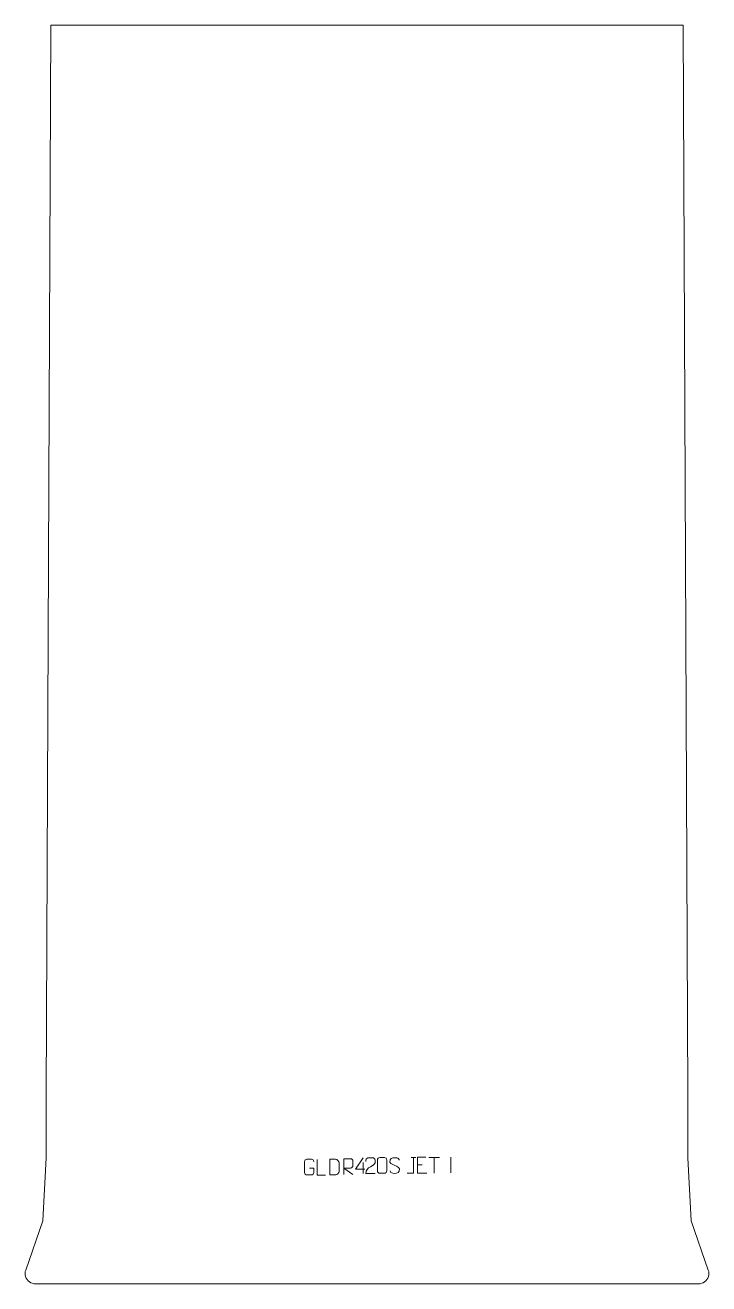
# Model space of a CAD drawing. Header units: millimetres. Extents: x -543 to 543, y -1600 to 400.
import ezdxf

# ---------------------------------------------------------------- set-up
doc = ezdxf.new("R2010")
doc.units = ezdxf.units.MM
doc.header["$MEASUREMENT"] = 0
doc.layers.add('layer 1', color=7, linetype='Continuous')

msp = doc.modelspace()

# ---------------------------------------------------------------- linework, layer by layer
at = {"layer": 'layer 1', "color": 242, "lineweight": 9}
msp.add_open_spline([(509.9996, -1299.9996), (509.9996, -1299.9996), (509.9996, -1399.9999), (509.9996, -1399.9999), (509.9996, -1399.9999), (509.9996, -1399.9999), (514.9995, -1499.9992), (514.9995, -1499.9992), (514.9995, -1499.9992), (514.9995, -1499.9992), (542.3472, -1578.1346), (542.3472, -1578.1346), (542.3472, -1578.1346), (542.3472, -1578.1346), (543.0106, -1580.6584), (543.0106, -1580.6584), (543.0106, -1580.6584), (543.0106, -1580.6584), (543.2669, -1583.2549), (543.2669, -1583.2549), (543.2669, -1583.2549), (543.2669, -1583.2549), (543.1083, -1585.8605), (543.1083, -1585.8605), (543.1083, -1585.8605), (543.1083, -1585.8605), (542.5391, -1588.4073), (542.5391, -1588.4073), (542.5391, -1588.4073), (542.5391, -1588.4073), (541.5747, -1590.8325), (541.5747, -1590.8325), (541.5747, -1590.8325), (541.5747, -1590.8325), (540.2387, -1593.0738), (540.2387, -1593.0738), (540.2387, -1593.0738), (540.2387, -1593.0738), (538.5642, -1595.0764), (538.5642, -1595.0764), (538.5642, -1595.0764), (538.5642, -1595.0764), (536.5936, -1596.7874), (536.5936, -1596.7874), (536.5936, -1596.7874), (536.5936, -1596.7874), (534.3783, -1598.1661), (534.3783, -1598.1661), (534.3783, -1598.1661), (534.3783, -1598.1661), (531.9716, -1599.1764), (531.9716, -1599.1764), (531.9716, -1599.1764), (531.9716, -1599.1764), (529.4354, -1599.7917), (529.4354, -1599.7917), (529.4354, -1599.7917), (529.4354, -1599.7917), (526.8336, -1599.9995), (526.8336, -1599.9995), (526.8336, -1599.9995), (526.8336, -1599.9995), (-526.8336, -1599.9995), (-526.8336, -1599.9995), (-526.8336, -1599.9995), (-526.8336, -1599.9995), (-529.4351, -1599.7917), (-529.4351, -1599.7917), (-529.4351, -1599.7917), (-529.4351, -1599.7917), (-531.9716, -1599.1764), (-531.9716, -1599.1764), (-531.9716, -1599.1764), (-531.9716, -1599.1764), (-534.378, -1598.1661), (-534.378, -1598.1661), (-534.378, -1598.1661), (-534.378, -1598.1661), (-536.5934, -1596.7874), (-536.5934, -1596.7874), (-536.5934, -1596.7874), (-536.5934, -1596.7874), (-538.5639, -1595.0764), (-538.5639, -1595.0764), (-538.5639, -1595.0764), (-538.5639, -1595.0764), (-540.2384, -1593.0738), (-540.2384, -1593.0738), (-540.2384, -1593.0738), (-540.2384, -1593.0738), (-541.5747, -1590.8325), (-541.5747, -1590.8325), (-541.5747, -1590.8325), (-541.5747, -1590.8325), (-542.5391, -1588.4073), (-542.5391, -1588.4073), (-542.5391, -1588.4073), (-542.5391, -1588.4073), (-543.108, -1585.8605), (-543.108, -1585.8605), (-543.108, -1585.8605), (-543.108, -1585.8605), (-543.2669, -1583.2549), (-543.2669, -1583.2549), (-543.2669, -1583.2549), (-543.2669, -1583.2549), (-543.0103, -1580.6584), (-543.0103, -1580.6584), (-543.0103, -1580.6584), (-543.0103, -1580.6584), (-542.3469, -1578.1346), (-542.3469, -1578.1346), (-542.3469, -1578.1346), (-542.3469, -1578.1346), (-514.9992, -1499.9992), (-514.9992, -1499.9992), (-514.9992, -1499.9992), (-514.9992, -1499.9992), (-509.9996, -1399.9999), (-509.9996, -1399.9999), (-509.9996, -1399.9999), (-509.9996, -1399.9999), (-509.9996, -1299.9996), (-509.9996, -1299.9996), (-509.9996, -1299.9996), (-509.9996, -1299.9996), (-502.6086, 400.0003), (-502.6086, 400.0003), (-502.6086, 400.0003), (-502.6086, 400.0003), (502.6089, 400.0003), (502.6089, 400.0003), (502.6089, 400.0003), (502.6089, 400.0003), (509.9996, -1299.9996), (509.9996, -1299.9996)], degree=3, knots=[0, 0, 0, 0, 0.028571429, 0.028571429, 0.028571429, 0.028571429, 0.057142857, 0.057142857, 0.057142857, 0.057142857, 0.085714286, 0.085714286, 0.085714286, 0.085714286, 0.114285714, 0.114285714, 0.114285714, 0.114285714, 0.142857143, 0.142857143, 0.142857143, 0.142857143, 0.171428571, 0.171428571, 0.171428571, 0.171428571, 0.2, 0.2, 0.2, 0.2, 0.228571429, 0.228571429, 0.228571429, 0.228571429, 0.257142857, 0.257142857, 0.257142857, 0.257142857, 0.285714286, 0.285714286, 0.285714286, 0.285714286, 0.314285714, 0.314285714, 0.314285714, 0.314285714, 0.342857143, 0.342857143, 0.342857143, 0.342857143, 0.371428571, 0.371428571, 0.371428571, 0.371428571, 0.4, 0.4, 0.4, 0.4, 0.428571429, 0.428571429, 0.428571429, 0.428571429, 0.457142857, 0.457142857, 0.457142857, 0.457142857, 0.485714286, 0.485714286, 0.485714286, 0.485714286, 0.514285714, 0.514285714, 0.514285714, 0.514285714, 0.542857143, 0.542857143, 0.542857143, 0.542857143, 0.571428571, 0.571428571, 0.571428571, 0.571428571, 0.6, 0.6, 0.6, 0.6, 0.628571429, 0.628571429, 0.628571429, 0.628571429, 0.657142857, 0.657142857, 0.657142857, 0.657142857, 0.685714286, 0.685714286, 0.685714286, 0.685714286, 0.714285714, 0.714285714, 0.714285714, 0.714285714, 0.742857143, 0.742857143, 0.742857143, 0.742857143, 0.771428571, 0.771428571, 0.771428571, 0.771428571, 0.8, 0.8, 0.8, 0.8, 0.828571429, 0.828571429, 0.828571429, 0.828571429, 0.857142857, 0.857142857, 0.857142857, 0.857142857, 0.885714286, 0.885714286, 0.885714286, 0.885714286, 0.914285714, 0.914285714, 0.914285714, 0.914285714, 0.942857143, 0.942857143, 0.942857143, 0.942857143, 1, 1, 1, 1], dxfattribs=at)
at = {"layer": 'layer 1', "color": 250, "lineweight": 9}
for points, knots in [([(-3.2413, -1417.9268), (-3.2413, -1417.9268), (-18.063, -1417.9268), (-18.063, -1417.9268), (-18.063, -1417.9268), (-18.063, -1417.9268), (-6.1854, -1399.8563), (-6.1854, -1399.8563)], [0, 0, 0, 0, 0.333333333, 0.333333333, 0.333333333, 0.333333333, 1, 1, 1, 1]), ([(12.7404, -1424.5122), (7.826, -1424.5119), (2.9116, -1424.5119), (-2.0025, -1424.5122), (-2.0025, -1424.5122), (-2.0025, -1414.5799), (12.6485, -1411.9387), (12.7404, -1407.6284), (12.7404, -1407.6284), (12.7401, -1406.2043), (12.7401, -1404.7806), (12.7404, -1403.3573), (12.7404, -1403.3573), (12.7235, -1401.2802), (10.6007, -1399.5554), (8.9297, -1399.5381), (8.9297, -1399.5381), (6.8565, -1399.5385), (4.7836, -1399.5385), (2.7112, -1399.5381), (2.7112, -1399.5381), (0.8891, -1399.5216), (-1.9356, -1401.3137), (-2.0025, -1403.4073), (-2.0025, -1403.4073), (-2.0025, -1403.4073), (-2.0025, -1405.4621), (-2.0025, -1405.4621)], [0, 0, 0, 0, 0.125, 0.125, 0.125, 0.125, 0.25, 0.25, 0.25, 0.25, 0.375, 0.375, 0.375, 0.375, 0.5, 0.5, 0.5, 0.5, 0.625, 0.625, 0.625, 0.625, 0.75, 0.75, 0.75, 0.75, 1, 1, 1, 1]), ([(20.4486, -1399.3625), (22.8147, -1399.3625), (25.1812, -1399.3625), (27.5477, -1399.3625), (27.5477, -1399.3625), (29.5282, -1399.3269), (31.5542, -1400.8212), (31.5813, -1403.2633), (31.5813, -1403.2633), (31.5809, -1409.0207), (31.5809, -1414.7785), (31.5813, -1420.5367), (31.5813, -1420.5367), (31.4392, -1422.8643), (29.7328, -1424.3466), (27.5477, -1424.3574), (27.5477, -1424.3574), (25.1753, -1424.357), (22.8029, -1424.357), (20.4309, -1424.3574), (20.4309, -1424.3574), (18.4724, -1424.463), (16.466, -1422.5751), (16.4774, -1420.5541), (16.4774, -1420.5541), (16.4778, -1414.7735), (16.4778, -1408.9932), (16.4774, -1403.2134), (16.4774, -1403.2134), (16.4817, -1401.0714), (18.2588, -1399.3489), (20.4486, -1399.3625)], [0, 0, 0, 0, 0.111111111, 0.111111111, 0.111111111, 0.111111111, 0.222222222, 0.222222222, 0.222222222, 0.222222222, 0.333333333, 0.333333333, 0.333333333, 0.333333333, 0.444444444, 0.444444444, 0.444444444, 0.444444444, 0.555555556, 0.555555556, 0.555555556, 0.555555556, 0.666666667, 0.666666667, 0.666666667, 0.666666667, 0.777777778, 0.777777778, 0.777777778, 0.777777778, 1, 1, 1, 1]), ([(44.0293, -1411.8618), (39.781, -1410.3914), (34.8729, -1408.5956), (36.878, -1403.0753), (36.878, -1403.0753), (38.3815, -1398.9354), (43.5951, -1399.3239), (47.1987, -1399.925), (47.1987, -1399.925), (50.0593, -1400.4022), (50.924, -1401.6154), (51.2346, -1403.6995)], [0, 0, 0, 0, 0.25, 0.25, 0.25, 0.25, 0.5, 0.5, 0.5, 0.5, 1, 1, 1, 1]), ([(64.0073, -1424.3386), (64.0073, -1424.3386), (74.0293, -1424.3386), (74.0293, -1424.3386), (74.0293, -1424.3386), (74.0293, -1424.3386), (74.0293, -1399.385), (74.0293, -1399.385)], [0, 0, 0, 0, 0.333333333, 0.333333333, 0.333333333, 0.333333333, 1, 1, 1, 1]), ([(93.3191, -1398.9821), (93.3191, -1398.9821), (80.4452, -1398.9821), (80.4452, -1398.9821), (80.4452, -1398.9821), (80.4452, -1398.9821), (80.4452, -1423.9357), (80.4452, -1423.9357), (80.4452, -1423.9357), (80.4452, -1423.9357), (95.311, -1423.9357), (95.311, -1423.9357)], [0, 0, 0, 0, 0.25, 0.25, 0.25, 0.25, 0.5, 0.5, 0.5, 0.5, 1, 1, 1, 1]), ([(-91.6032, -1415.9981), (-91.6032, -1415.9981), (-84.4351, -1415.9981), (-84.4351, -1415.9981), (-84.4351, -1415.9981), (-84.4351, -1415.9981), (-84.4351, -1423.1662), (-84.4351, -1423.1662), (-84.4351, -1423.1662), (-84.5748, -1425.4896), (-86.252, -1426.9692), (-88.3998, -1426.98), (-88.3998, -1426.98), (-90.7316, -1426.9796), (-93.0636, -1426.9796), (-95.3951, -1426.98), (-95.3951, -1426.98), (-97.32, -1427.0854), (-99.2922, -1425.2009), (-99.281, -1423.1836), (-99.281, -1423.1836), (-99.2806, -1417.4135), (-99.2806, -1411.6438), (-99.281, -1405.8745), (-99.281, -1405.8745), (-99.2768, -1403.7364), (-97.53, -1402.0172), (-95.3777, -1402.0306), (-95.3777, -1402.0306), (-93.052, -1402.0306), (-90.7259, -1402.0306), (-88.3998, -1402.0306), (-88.3998, -1402.0306), (-86.4531, -1401.9952), (-84.4617, -1403.4867), (-84.4351, -1405.9244)], [0, 0, 0, 0, 0.1, 0.1, 0.1, 0.1, 0.2, 0.2, 0.2, 0.2, 0.3, 0.3, 0.3, 0.3, 0.4, 0.4, 0.4, 0.4, 0.5, 0.5, 0.5, 0.5, 0.6, 0.6, 0.6, 0.6, 0.7, 0.7, 0.7, 0.7, 0.8, 0.8, 0.8, 0.8, 1, 1, 1, 1]), ([(-66.1574, -1427.1608), (-66.1574, -1427.1608), (-79.1065, -1427.1608), (-79.1065, -1427.1608), (-79.1065, -1427.1608), (-79.1065, -1427.1608), (-79.1065, -1402.2072), (-79.1065, -1402.2072)], [0, 0, 0, 0, 0.333333333, 0.333333333, 0.333333333, 0.333333333, 1, 1, 1, 1]), ([(-59.2503, -1426.9907), (-56.9185, -1426.9903), (-51.9683, -1427.0143), (-49.6368, -1427.0146), (-49.6368, -1427.0146), (-47.7118, -1427.12), (-44.3932, -1423.5784), (-44.4044, -1421.5611), (-44.4044, -1421.5611), (-44.4048, -1415.791), (-44.4048, -1413.6213), (-44.4044, -1407.852), (-44.4044, -1407.852), (-44.4087, -1405.7139), (-47.7832, -1402.0538), (-49.9356, -1402.0673), (-49.9356, -1402.0673), (-52.2613, -1402.0673), (-56.9856, -1402.0673), (-59.3117, -1402.0673), (-59.3117, -1402.0673), (-59.3113, -1407.8142), (-59.25, -1421.2434), (-59.2503, -1426.9907)], [0, 0, 0, 0, 0.142857143, 0.142857143, 0.142857143, 0.142857143, 0.285714286, 0.285714286, 0.285714286, 0.285714286, 0.428571429, 0.428571429, 0.428571429, 0.428571429, 0.571428571, 0.571428571, 0.571428571, 0.571428571, 0.714285714, 0.714285714, 0.714285714, 0.714285714, 1, 1, 1, 1]), ([(-37.0211, -1426.0902), (-37.0211, -1426.0902), (-37.0211, -1401.1367), (-37.0211, -1401.1367), (-37.0211, -1401.1367), (-33.4263, -1401.1367), (-29.8308, -1401.1367), (-26.2356, -1401.1367), (-26.2356, -1401.1367), (-23.9103, -1401.1744), (-22.353, -1402.6644), (-22.3571, -1405.0308), (-22.3571, -1405.0308), (-22.3575, -1407.0663), (-22.3575, -1410.1257), (-22.3571, -1412.1617), (-22.3571, -1412.1617), (-22.3636, -1414.0372), (-24.1759, -1415.979), (-26.1854, -1415.9981), (-26.1854, -1415.9981), (-26.1854, -1415.9981), (-37.0211, -1415.9981), (-37.0211, -1415.9981), (-37.0211, -1415.9981), (-37.0211, -1415.9981), (-22.3664, -1426.0902), (-22.3664, -1426.0902)], [0, 0, 0, 0, 0.125, 0.125, 0.125, 0.125, 0.25, 0.25, 0.25, 0.25, 0.375, 0.375, 0.375, 0.375, 0.5, 0.5, 0.5, 0.5, 0.625, 0.625, 0.625, 0.625, 0.75, 0.75, 0.75, 0.75, 1, 1, 1, 1]), ([(44.0293, -1411.8619), (48.0479, -1413.5086), (53.0774, -1415.3969), (51.2434, -1420.7572), (51.2434, -1420.7572), (49.7836, -1425.0236), (44.8728, -1424.7669), (41.1467, -1424.2122), (41.1467, -1424.2122), (38.3967, -1423.8024), (37.1758, -1422.5889), (36.7978, -1420.4767)], [0, 0, 0, 0, 0.25, 0.25, 0.25, 0.25, 0.5, 0.5, 0.5, 0.5, 1, 1, 1, 1])]:
    msp.add_open_spline(points, degree=3, knots=knots, dxfattribs=at)
for points in [[(70.4452, -1399.385), (70.4452, -1399.385), (77.6134, -1399.385), (77.6134, -1399.385)], [(98.3845, -1399.0056), (98.3845, -1399.0056), (115.3717, -1399.0056), (115.3717, -1399.0056)], [(106.8783, -1423.9356), (106.8783, -1423.9356), (106.8783, -1398.9821), (106.8783, -1398.9821)], [(133.3904, -1398.6691), (133.3904, -1398.6691), (133.3904, -1423.6432), (133.3904, -1423.6432)], [(-6.1854, -1407.1657), (-6.1854, -1407.1657), (-6.1854, -1424.8304), (-6.1854, -1424.8304)], [(80.4452, -1410.8618), (80.4452, -1410.8618), (87.6133, -1410.8618), (87.6133, -1410.8618)]]:
    msp.add_open_spline(points, degree=3, dxfattribs=at)

doc.saveas('drawing.dxf')
